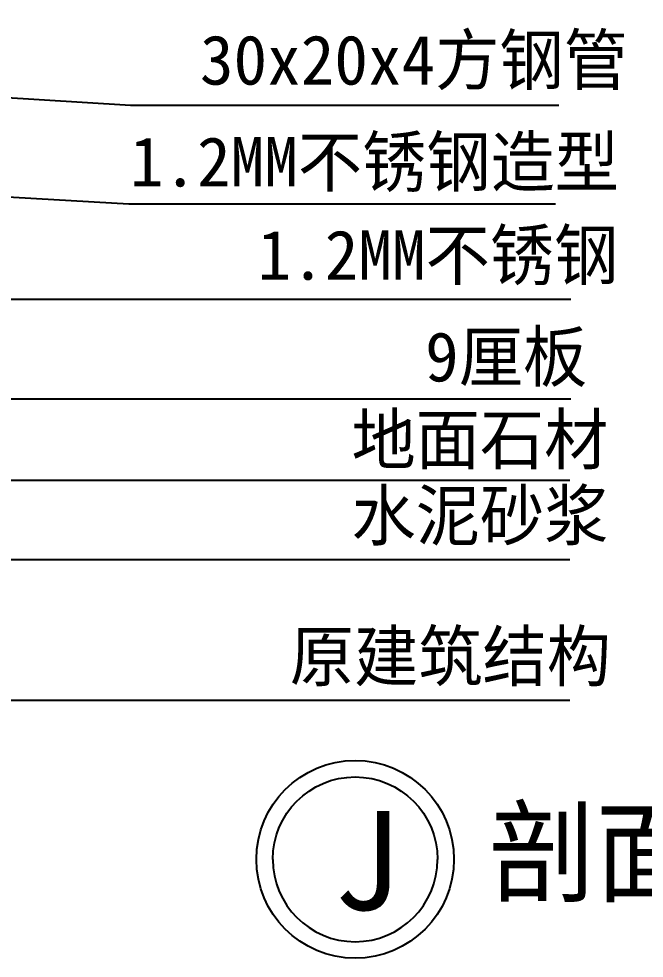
# Model space of a CAD drawing. Header units: metres. Extents: x 179535 to 180682, y 160703 to 163092.
# Drawn here: x 180215.3 to 180405.1, y 160703.1 to 160988.2 of the extents above; entities that cross this region are included whole.
import ezdxf

# ---------------------------------------------------------------- set-up
doc = ezdxf.new("R2010")
doc.units = ezdxf.units.M
for name, color, linetype in [('20', 1, 'Continuous'), ('7', 7, 'Continuous'), ('8', 7, 'Continuous')]:
    doc.layers.add(name, color=color, linetype=linetype)
doc.dimstyles.get("Standard").update_dxf_attribs({"dimtxt": 2.5, "dimasz": 2.5, "dimexe": 1.25, "dimexo": 0.625, "dimtad": 1, "dimcen": 2.5, "dimazin": 3, "dimtfac": 1, "dimtmove": 0, "dimatfit": 3})

# ---------------------------------------------------------------- blocks, each defined once
blk = doc.blocks.new('HY-4')
at = {"layer": '20'}
for points in [[(-5, 0, -1), (5, 0, -1)], [(-5, 0, 1), (5, 0, 1)]]:
    blk.add_lwpolyline(points, format="xyb", dxfattribs=at)
blk.add_circle((0, 0), 6, dxfattribs=at)
blk.add_circle((0, 0), 6, dxfattribs=at)

msp = doc.modelspace()

# ---------------------------------------------------------------- block references
at = {"layer": '8', "xscale": 5, "yscale": 5, "zscale": 5}
msp.add_blockref('HY-4', (180317.38, 160733.12), dxfattribs=at)

# ---------------------------------------------------------------- texts
for s, height, p in [('剖面节点图', 25, (180357.89, 160722.77)), ('J', 30, (180310.65, 160717.74))]:
    msp.add_text(s, height=height).set_placement(p)
at = {"layer": '7'}
for s, p in [('30x20x4方钢管', (180270.25, 160968.18, -5.67)), ('1.2MM不锈钢造型', (180248.97, 160937.28, -5.67)), ('1.2MM不锈钢', (180287.75, 160908.99, -5.67)), ('9厘板', (180338.62, 160878.13, -5.67)), ('地面石材', (180316.28, 160853.05, -5.67)), ('水泥砂浆', (180316.28, 160829.97, -5.67)), ('原建筑结构', (180297.55, 160787.26, -5.67))]:
    msp.add_text(s, height=15, dxfattribs=at).set_placement(p)

# ---------------------------------------------------------------- leaders
for points in [[(179651.95, 160982.25, -5.67), (180258.75, 161091.14, -5.67), (180388.08, 161091.14, -5.67)], [(179922.23, 160982.19, -5.67), (180249.22, 160961.92, -5.67), (180379.18, 160961.92, -5.67)], [(180045.33, 160943.66, -5.67), (180248.69, 160932.03, -5.67), (180378.19, 160932.03, -5.67)], [(180043.79, 160903.05, -5.67), (180382.84, 160903.05, -5.67)], [(180030.95, 160872.81, -5.67), (180382.84, 160872.81, -5.67)], [(180041.99, 160872.81, -5.67), (180382.84, 160872.81, -5.67)], [(180138.64, 160848.21, -5.67), (180382.58, 160848.21, -5.67)], [(180138.64, 160824.1, -5.67), (180382.58, 160824.1, -5.67)], [(180138.64, 160781.39, -5.67), (180382.58, 160781.39, -5.67)]]:
    msp.add_leader(points, dimstyle='Standard', dxfattribs=at)

doc.saveas('drawing.dxf')
